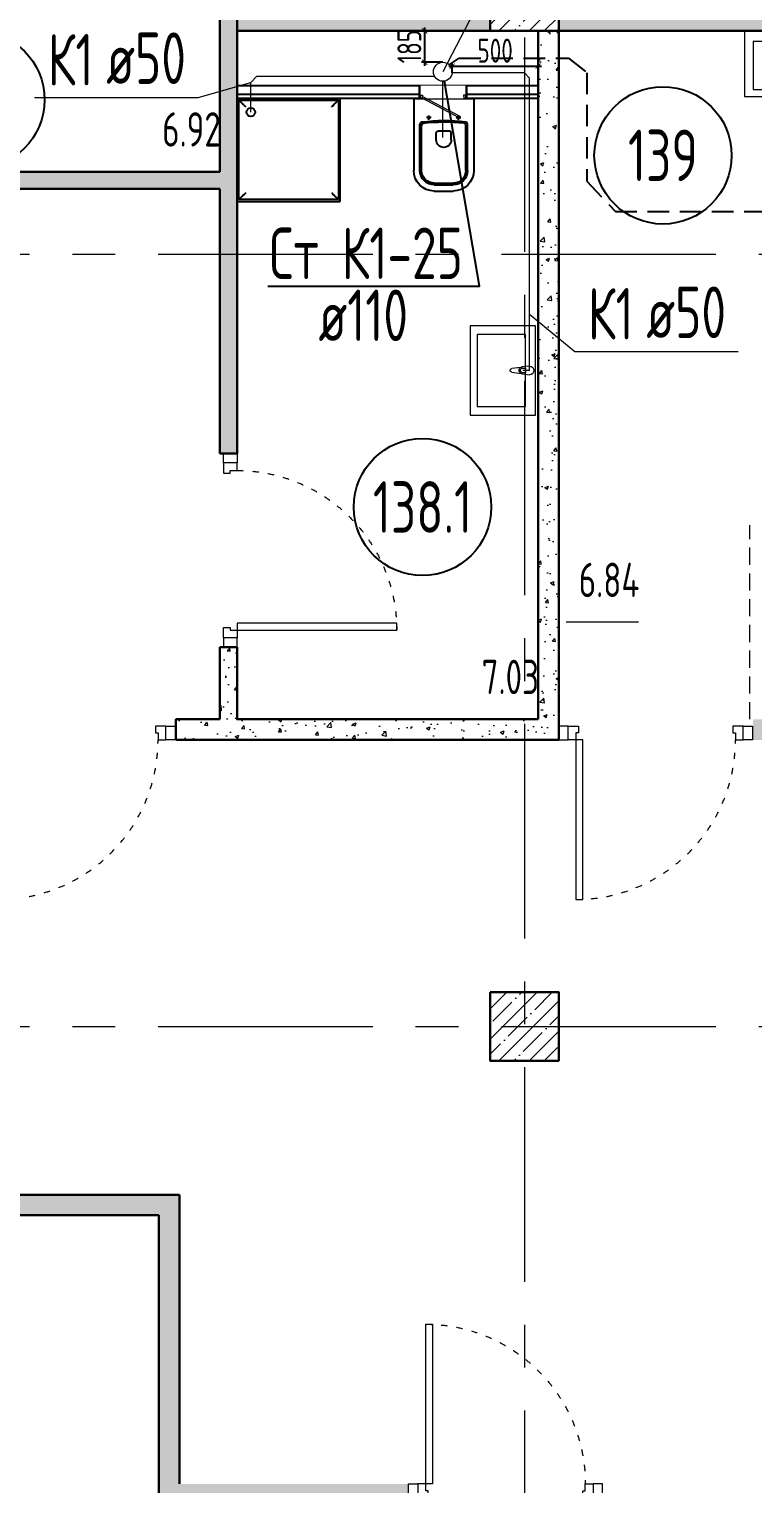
# Model space of a CAD drawing. Header units: millimetres. Extents: x -8689834 to 9419935, y -370377 to 166066.
# Drawn here: x -209120 to -204902, y 91936 to 100412 of the extents above; entities that cross this region are included whole.
import ezdxf
from ezdxf import colors
from ezdxf.entities.mleader import LeaderData, LeaderLine
from ezdxf.enums import TextEntityAlignment as Align
from ezdxf.math import Vec2, Vec3

# ---------------------------------------------------------------- set-up
doc = ezdxf.new("R2010")
doc.units = ezdxf.units.MM
doc.header["$MEASUREMENT"] = 0
for name, pattern in [('01_base$0$DASHED2', [0.375, 0.25, -0.125]), ('ACAD_ISO03W100', [30, 12, -18]), ('ADSK_Штриховая_ш2 п1', [3, 2, -1]), ('CENTER', [2, 1.25, -0.25, 0.25, -0.25])]:
    doc.linetypes.add(name, pattern=pattern)
doc.layers.get('0').update_dxf_attribs({"color": 250, "lineweight": 9})
for name, color, linetype, lineweight in [('АР_Двери', 175, 'Continuous', 18), ('АР_Колонны', 250, 'Continuous', 30), ('АР_Колонны Штрих', 250, 'Continuous', 5), ('АР_Маркер экспликации', 239, 'Continuous', 13), ('АР_Номер помещения', 1, 'Continuous', 25), ('АР_Оси', 195, 'Continuous', 9), ('АР_Отметки', 250, 'Continuous', 15), ('АР_Перегородки газоблок', 165, 'Continuous', 30), ('АР_Перегородки газоблок_Штрих', 165, 'Continuous', 5), ('АР_Помещения_площадь', 19, 'Continuous', 9), ('АР_тонкая линия', 250, 'Continuous', 0), ('ВК_канализация', 32, 'Continuous', 30), ('Задания на лючки', 32, 'Continuous', 15)]:
    doc.layers.add(name, color=color, linetype=linetype, lineweight=lineweight)
doc.layers.add('АР_Кровля дорожки', color=245, linetype='Continuous')
doc.layers.add('ТХ_сантехника', color=253, linetype='Continuous')
doc.styles.add('ISOCPEUR', font='isocpeur.ttf', dxfattribs={"width": 0.7})
doc.styles.get("Standard").update_dxf_attribs({"font": 'isocpeur.ttf', "width": 0.7})
doc.dimstyles.new('R_50', dxfattribs={"dimtxt": 140, "dimasz": 30, "dimexe": 20, "dimexo": 0, "dimgap": 20, "dimtad": 1, "dimdec": 0, "dimrnd": 5, "dimzin": 0, "dimdsep": 46, "dimtxsty": 'ISOCPEUR', "dimblk": 'ARCHTICK', "dimcen": 50, "dimdle": 20, "dimclrd": 256, "dimclre": 256, "dimclrt": 256, "dimadec": 0, "dimazin": 0, "dimtfac": 2, "dimtdec": 0, "dimtofl": 0, "dimtmove": 1, "dimatfit": 3, "dimfxl": 1, "dimtvp": 3, "dimtolj": 1, "dimtzin": 0, "dimarcsym": 0})
pattern_1 = [(50, (0, 0), (215.17805, -18.82564), [22.5, -247.5]), (355, (0, 0), (-41.6254, 225.65764), [18, -198]), (100.45144, (17.93, -1.57), (173.55265, 206.832), [19.12206, -210.34263]), (46.1842, (0, 60), (320.1724, -49.65578), [33.75, -371.25]), (96.63564, (26.68, 55.86), (280.3986, 292.2356), [28.6831, -315.51413]), (351.18416, (0, 60), (280.3986, 292.2356), [27, -297]), (21, (30, 45), (179.07212, -120.78567), [22.5, -247.5]), (326, (30, 45), (72.9946, 217.54501), [18, -198]), (71.45144, (44.92, 34.93), (252.06671, 96.75935), [19.12206, -210.34263]), (37.5, (0, 0), (3.647957, 99.868156), [0, -195.6, 0, -201, 0, -198.75]), (7.5, (0, 0), (78.92086, 118.323514), [0, -114.6, 0, -191.1, 0, -75.75]), (327.5, (-66.9, 0), (160.14673, -6.766462), [0, -75, 0, -234, 0, -310.5]), (317.5, (-96.9, 0), (174.95585, 30.031495), [0, -97.5, 0, -155.4, 0, -220.5])]

# ---------------------------------------------------------------- blocks, each defined once
blk = doc.blocks.new('*U680')
blk.add_lwpolyline([(100, 80), (100, 1010), (140, 1010), (140, 80)], close=True)
for points in [[(0, 0), (0, 80), (55, 80), (55, 0), (0, 0)], [(55, 80), (55, 0), (115, 0), (115, 40), (100, 40), (100, 80), (55, 80)], [(1075, 80), (1075, 0), (1015, 0), (1015, 40), (1030, 40), (1030, 80), (1075, 80)], [(1130, 0), (1130, 80), (1075, 80), (1075, 0), (1130, 0)]]:
    blk.add_lwpolyline(points)
at = {"linetype": 'ACAD_ISO03W100', "ltscale": 3}
blk.add_arc((100, 80), 930, 0, 90, dxfattribs=at)
blk = doc.blocks.new('*U685')
blk.add_lwpolyline([(-100, 80), (-100, 1010), (-140, 1010), (-140, 80)], close=True)
for points in [[(-1130, 0), (-1130, 80), (-1075, 80), (-1075, 0), (-1130, 0)], [(-1075, 80), (-1075, 0), (-1015, 0), (-1015, 40), (-1030, 40), (-1030, 80), (-1075, 80)], [(-55, 80), (-55, 0), (-115, 0), (-115, 40), (-100, 40), (-100, 80), (-55, 80)], [(0, 0), (0, 80), (-55, 80), (-55, 0), (0, 0)]]:
    blk.add_lwpolyline(points)
at = {"linetype": 'ACAD_ISO03W100', "ltscale": 3}
blk.add_arc((-100, 80), 930, 90, 180, dxfattribs=at)
blk = doc.blocks.new('*U53')
at = {"layer": 'АР_Номер помещения', "color": 7}
blk.add_circle((6639.8, 1841.2), 400, dxfattribs=at)
at = {"layer": 'АР_Помещения_площадь', "color": 7}
blk.add_line((8061.5, 1421.7), (7639.1, 1421.7), dxfattribs=at)
at = {"color": 7, "style": 'ISOCPEUR', "width": 0.7, "flags": 1}
blk.add_attdef('КАТЕГОРИЯ', (-499.2, -2092.2), '', height=250, dxfattribs=at)
at = {"layer": 'АР_Номер помещения', "color": 7, "style": 'ISOCPEUR', "width": 0.7}
blk.add_attdef('НОМЕР_ПОМЕЩЕНИЯ', text='', height=300, dxfattribs=at).set_placement((6639.8, 1841.2), align=Align.MIDDLE_CENTER)
at = {"layer": 'АР_Помещения_площадь', "color": 7, "style": 'ISOCPEUR', "width": 0.7}
blk.add_attdef('ПЛОЩАДЬ_ПОМЕЩЕНИЯ', text='', height=200, dxfattribs=at).set_placement((8066.3, 1668.2), align=Align.MIDDLE_RIGHT)
at = {"layer": 'АР_Помещения_площадь', "color": 7, "lineweight": 30, "width": 0.7, "flags": 104}
blk.add_attdef('ИМЯ_ПОМЕЩЕНИЯ', text='', height=100, dxfattribs=at).set_placement((157.6, 1217.1), align=Align.MIDDLE_CENTER)
blk = doc.blocks.new('*U2227')
at = {"layer": 'АР_Номер помещения', "color": 7}
blk.add_circle((-4517.1, 4809.9), 400, dxfattribs=at)
at = {"layer": 'АР_Помещения_площадь', "color": 7}
blk.add_line((-4658.9, 2089.9), (-5081.2, 2089.9), dxfattribs=at)
at = {"color": 7, "style": 'ISOCPEUR', "width": 0.7, "flags": 1}
blk.add_attdef('КАТЕГОРИЯ', (-499.2, -2092.2), '', height=250, dxfattribs=at)
at = {"layer": 'АР_Номер помещения', "color": 7, "style": 'ISOCPEUR', "width": 0.7}
blk.add_attdef('НОМЕР_ПОМЕЩЕНИЯ', text='', height=300, dxfattribs=at).set_placement((-4517.1, 4809.9), align=Align.MIDDLE_CENTER)
at = {"layer": 'АР_Помещения_площадь', "color": 7, "style": 'ISOCPEUR', "width": 0.7}
blk.add_attdef('ПЛОЩАДЬ_ПОМЕЩЕНИЯ', text='', height=200, dxfattribs=at).set_placement((-4654, 2336.4), align=Align.MIDDLE_RIGHT)
at = {"layer": 'АР_Помещения_площадь', "color": 7, "lineweight": 30, "width": 0.7, "flags": 104}
blk.add_attdef('ИМЯ_ПОМЕЩЕНИЯ', text='', height=100, dxfattribs=at).set_placement((157.6, 1217.1), align=Align.MIDDLE_CENTER)
blk = doc.blocks.new('Из_буфера30949')
for p, q in [((-600, 0), (-600, 600)), ((-600, 600), (0, 600)), ((0, 600), (0, 0)), ((-590, 590), (-590, 10)), ((-10, 590), (-590, 590)), ((-10, 10), (-10, 590)), ((0, 0), (-600, 0)), ((-590, 10), (-10, 10))]:
    blk.add_line(p, q)
for start, end in [(90, 270), (270, 90)]:
    blk.add_arc((-80, 80), 25, start, end)
for points, knots in [([(-550, 550), (-553.5, 553.6), (-558.7, 558.7), (-565.4, 565.3), (-569.3, 569.3), (-572.2, 572.2), (-575.1, 575.1), (-577.7, 577.7), (-580.1, 580.1), (-582.3, 582.3), (-584.7, 584.7), (-587.1, 587.1), (-589.3, 589.3), (-590, 590), (-590, 590)], [0, 0, 0, 0, 0.166667, 0.25, 0.333333, 0.375, 0.416667, 0.5, 0.541667, 0.583333, 0.666667, 0.75, 0.833333, 1, 1, 1, 1]), ([(-50, 550), (-46.4, 553.5), (-41.3, 558.7), (-34.7, 565.4), (-30.7, 569.3), (-27.8, 572.2), (-24.9, 575.1), (-22.3, 577.7), (-19.9, 580.1), (-17.7, 582.3), (-15.3, 584.7), (-12.9, 587.1), (-10.7, 589.3), (-10, 590), (-10, 590)], [0, 0, 0, 0, 0.166667, 0.25, 0.333333, 0.375, 0.416667, 0.5, 0.541667, 0.583333, 0.666667, 0.75, 0.833333, 1, 1, 1, 1]), ([(-550, 50), (-553.6, 46.5), (-558.7, 41.3), (-565.3, 34.6), (-569.3, 30.7), (-572.2, 27.8), (-575.1, 24.9), (-577.7, 22.3), (-580.1, 19.9), (-582.3, 17.7), (-584.7, 15.3), (-587.1, 12.9), (-589.3, 10.7), (-590, 10), (-590, 10)], [0, 0, 0, 0, 0.166667, 0.25, 0.333333, 0.375, 0.416667, 0.5, 0.541667, 0.583333, 0.666667, 0.75, 0.833333, 1, 1, 1, 1]), ([(-10, 10), (-10, 10), (-10.7, 10.7), (-12.9, 12.9), (-15.3, 15.3), (-17.7, 17.7), (-19.9, 19.9), (-22.3, 22.3), (-24.9, 24.9), (-27.8, 27.8), (-30.7, 30.7), (-34.6, 34.7), (-41.3, 41.3), (-46.5, 46.4), (-50, 50)], [-1, -1, -1, -1, -0.833333, -0.75, -0.666667, -0.583333, -0.541667, -0.5, -0.416667, -0.375, -0.333333, -0.25, -0.166667, 0, 0, 0, 0])]:
    blk.add_open_spline(points, degree=3, knots=knots)
blk = doc.blocks.new('унитаз поликлиники')
for p, q in [((0, 175), (0, -175)), ((0, 175), (420, 175)), ((125.6, 86.7), (99.5, 86.7)), ((112.4, 73.1), (112.4, 100.2)), ((420, 138.7), (149.6, 138.7)), ((420, 129), (156.8, 128.7)), ((191.9, -33.7), (191.9, 33.7)), ((242.4, 43.7), (201.9, 43.7)), ((494, 57.1), (494, -57.1)), ((504, 55), (504, -55)), ((540, 55), (540, -55)), ((112.3, -73), (112.3, -100.1)), ((242.4, -43.7), (201.9, -43.7)), ((125.5, -86.5), (99.4, -86.5)), ((420, -139), (147.9, -138.7)), ((420, -129), (155.2, -128.7)), ((0, -175), (420, -175))]:
    blk.add_line(p, q)
for centre, radius, start, end in [((420, 55), 120, 0, 90), ((420.5, 55.2), 83.5, 359.86187, 90.33349), ((420, 55), 74, 0, 90), ((242.4, 0), 43.7, 270, 90), ((420, -55), 120, 270, 0), ((420, -55), 84, 270, 0), ((420, -55), 74, 270, 358.40182)]:
    blk.add_arc(centre, radius, start, end)
at = {"extrusion": (0, 0, -1)}
for centre, major_axis, ratio, start_param, end_param in [((112.4, 86.8), (3.55, 3.55), 1, 5.504025, 11.78721), ((1158.1, 0), (-731, -726.4), 0.993775, 0.659849, 0.910919), ((984.1, 0), (-23.4, -941.4), 0.89728, 1.422258, 1.677847), ((149.5, 127.3), (-5.6, -10.5), 0.821373, 1.269211, 2.570669), ((154.4, 119.8), (-5.61, -7.72), 0.798093, 1.232924, 2.686723), ((201.9, -33.5), (4.12, -9.49), 0.964797, 0.42926, 1.943413), ((147.9, -127.5), (5.4, -10.4), 0.836443, 0.56114, 1.877577), ((155.2, -117.5), (5.3, -10.4), 0.842984, 0.549902, 1.8819)]:
    blk.add_ellipse(centre, major_axis=major_axis, ratio=ratio, start_param=start_param, end_param=end_param, dxfattribs=at)
for centre, major_axis, ratio, start_param, end_param in [((201.9, 33.5), (4.12, 9.49), 0.964797, 0.42926, 1.943413), ((112.3, -86.6), (3.54, -3.55), 1, 5.504025, 11.78721)]:
    blk.add_ellipse(centre, major_axis=major_axis, ratio=ratio, start_param=start_param, end_param=end_param)
blk = doc.blocks.new('Из_буфера27431')
at = {"linetype": 'Continuous', "lineweight": 5}
for p, q in [((-138.5, 11.1), (-85.6, 17.7)), ((-138.5, 11.1), (-85.6, 17.7)), ((-76.1, 21), (-34.1, 25)), ((-76.1, 21), (-34.1, 25)), ((-59, 13.6), (-73.9, 13.6)), ((-59, 13.6), (-73.9, 13.6)), ((-59, -13.6), (-59, 13.6)), ((-59, -13.6), (-59, 13.6)), ((-85.6, -17.7), (-138.5, -11.1)), ((-85.6, -17.7), (-138.5, -11.1)), ((-34.1, -25), (-76.1, -21)), ((-34.1, -25), (-76.1, -21)), ((-73.9, -13.6), (-59, -13.6)), ((-73.9, -13.6), (-59, -13.6))]:
    blk.add_line(p, q, dxfattribs=at)
for points in [[(0, -260), (-380, -260), (-380, 260), (0, 260)], [(-59, -210), (-339.1, -210), (-339.1, 210), (-59, 210)], [(-59, -210), (-339.1, -210), (-339.1, 210), (-59, 210)]]:
    blk.add_lwpolyline(points, close=True, dxfattribs=at)
for centre, radius, start, end in [((-137.1, 0), 11.2, 97.13892, 262.86108), ((-137.1, 0), 11.2, 97.13892, 262.86108), ((-74.2, 0), 21.1, 122.77103, 237.22897), ((-74.2, 0), 21.1, 122.77103, 237.22897), ((-73.9, 0), 13.6, 90, 270), ((-73.9, 0), 13.6, 90, 270), ((-74.2, 0), 21.1, 95.16961, 122.77103), ((-74.2, 0), 21.1, 95.16961, 122.77103), ((-34.1, 0), 25, 270, 90), ((-34.1, 0), 25, 270, 90), ((-74.2, 0), 21.1, 237.22897, 264.83039), ((-74.2, 0), 21.1, 237.22897, 264.83039)]:
    blk.add_arc(centre, radius, start, end, dxfattribs=at)
blk = doc.blocks.new('_DotSmall')
at = {"color": 0, "linetype": 'ByBlock', "const_width": 0.5}
blk.add_lwpolyline([(-0.0625, 0, 1), (0.0625, 0, 1)], format="xyb", close=True, dxfattribs=at)
blk = doc.blocks.new('*U2226')
at = {"layer": 'АР_Номер помещения', "color": 7}
blk.add_circle((-7302.2, -4330.8), 400, dxfattribs=at)
at = {"layer": 'АР_Помещения_площадь', "color": 7}
blk.add_line((-6628.7, -5567.3), (-7051, -5567.3), dxfattribs=at)
at = {"color": 7, "style": 'ISOCPEUR', "width": 0.7, "flags": 1}
blk.add_attdef('КАТЕГОРИЯ', (-499.2, -2092.2), '', height=250, dxfattribs=at)
at = {"layer": 'АР_Номер помещения', "color": 7, "style": 'ISOCPEUR', "width": 0.7}
blk.add_attdef('НОМЕР_ПОМЕЩЕНИЯ', text='', height=300, dxfattribs=at).set_placement((-7302.2, -4330.8), align=Align.MIDDLE_CENTER)
at = {"layer": 'АР_Помещения_площадь', "color": 7, "lineweight": 30, "width": 0.7, "flags": 104}
blk.add_attdef('ИМЯ_ПОМЕЩЕНИЯ', text='', height=100, dxfattribs=at).set_placement((157.6, 1217.1), align=Align.MIDDLE_CENTER)
at = {"layer": 'АР_Помещения_площадь', "color": 7, "style": 'ISOCPEUR', "width": 0.7}
blk.add_attdef('ПЛОЩАДЬ_ПОМЕЩЕНИЯ', text='', height=200, dxfattribs=at).set_placement((-6623.8, -5320.8), align=Align.MIDDLE_RIGHT)
blk = doc.blocks.new('*U1822')
at = {"color": 7}
blk.add_wipeout([(-565, 60), (445, 60), (445, -216), (-565, -216)], dxfattribs=at)
for p, q in [((-530, 60), (-565, 60)), ((-550, 60), (-550, -10)), ((-550, -10), (-550, 60)), ((-510, 60), (-530, 60)), ((-510, 20), (-510, 60)), ((-500, 20), (-510, 20)), ((-500, -10), (-500, 20)), ((380, -10), (380, 20)), ((380, 20), (390, 20)), ((390, 20), (390, 60)), ((390, 60), (410, 60)), ((410, 60), (445, 60)), ((430, 60), (430, -10)), ((430, -10), (430, 60)), ((-565, -10), (-530, -10)), ((-530, -10), (-500, -10)), ((410, -10), (380, -10)), ((445, -10), (410, -10))]:
    blk.add_line(p, q)
at = {"lineweight": 30}
for p, q in [((-565, 60), (-565, -216)), ((445, 60), (445, -216))]:
    blk.add_line(p, q, dxfattribs=at)
blk.add_lwpolyline([(389, 60), (370, 25), (-424, 448), (-406, 483)], close=True)
blk = doc.blocks.new('_ArchTick')
at = {"color": 0, "linetype": 'ByBlock', "const_width": 0.15}
blk.add_lwpolyline([(-0.5, -0.5), (0.5, 0.5)], dxfattribs=at)
blk = doc.blocks.new('*D2193')
at = {"lineweight": -2, "ltscale": 100, "transparency": 16777216}
for p, q in [((-206709, 100400.7), (-206834, 100400.7)), ((-206814, 100198), (-206814, 100420.7)), ((-206709, 100218), (-206834, 100218))]:
    blk.add_line(p, q, dxfattribs=at)
at = {"lineweight": -2, "ltscale": 100, "transparency": 16777216, "xscale": 30, "yscale": 30, "zscale": 30}
for p, rotation in [((-206814, 100400.7), 90), ((-206814, 100218), 270)]:
    blk.add_blockref('_ArchTick', p, dxfattribs=dict(at, rotation=rotation))
at = {"ltscale": 100, "transparency": 16777216, "insert": (-206904, 100309.3), "char_height": 140, "attachment_point": 5, "rotation": 90, "style": 'ISOCPEUR'}
blk.add_mtext('\\A1;185', dxfattribs=at)
blk = doc.blocks.new('*D2194')
at = {"lineweight": -2, "ltscale": 100, "transparency": 16777216}
for p, q in [((-206674.4, 100195.8), (-206133.9, 100195.8)), ((-206654.4, 100155.8), (-206654.4, 100215.8)), ((-206153.9, 100195.8), (-206153.9, 100215.8))]:
    blk.add_line(p, q, dxfattribs=at)
at = {"lineweight": -2, "ltscale": 100, "transparency": 16777216, "xscale": 30, "yscale": 30, "zscale": 30, "rotation": 180}
blk.add_blockref('_ArchTick', (-206654.4, 100195.8), dxfattribs=at)
at = {"lineweight": -2, "ltscale": 100, "transparency": 16777216, "xscale": 30, "yscale": 30, "zscale": 30}
blk.add_blockref('_ArchTick', (-206153.9, 100195.8), dxfattribs=at)
at = {"ltscale": 100, "transparency": 16777216, "insert": (-206404.2, 100285.8), "char_height": 140, "attachment_point": 5, "style": 'ISOCPEUR'}
blk.add_mtext('\\A1;500', dxfattribs=at)

msp = doc.modelspace()

# ---------------------------------------------------------------- hatches: boundary and pattern name
at = {"layer": 'АР_Колонны Штрих', "ltscale": 100}
h = msp.add_hatch(dxfattribs=at)
h.set_pattern_fill('ANSI35', scale=500)
h.set_pattern_definition([(45, (-1163486.01, 140672.16), (-88.388348, 88.388348), []), (45, (-1163397.63, 140672.16), (-88.388348, 88.388348), [156.25, -31.25, 0, -31.25])])
h.paths.add_polyline_path([(-206033.9, 100800.7), (-206433.9, 100800.7), (-206433.9, 100400.7), (-206033.9, 100400.7)])
h = msp.add_hatch(dxfattribs=at)
h.set_pattern_fill('ANSI35', scale=500)
h.set_pattern_definition([(45, (-1163486.01, 134672.16), (-88.388348, 88.388348), []), (45, (-1163397.63, 134672.16), (-88.388348, 88.388348), [156.25, -31.25, 0, -31.25])])
h.paths.add_polyline_path([(-206033.9, 94800.7), (-206433.9, 94800.7), (-206433.9, 94400.7), (-206033.9, 94400.7)])
at = {"layer": 'АР_Перегородки газоблок_Штрих', "ltscale": 100}
h = msp.add_hatch(dxfattribs=at)
h.set_pattern_fill('AR-CONC', scale=30)
h.set_pattern_definition(pattern_1)
h.paths.add_polyline_path([(-207907.7, 101599), (-208007.6, 101599), (-208007.7, 101492.4), (-208110, 101492.4), (-208110, 101372.4), (-208007.7, 101372.4), (-208007.7, 99580.7), (-211914, 99580.7), (-211914, 99480.7), (-208007.5, 99480.7), (-208007.6, 97939.7), (-207907.6, 97939.7), (-207907.7, 100400.7), (-206433.9, 100400.7), (-206433.9, 100500.7), (-207907.7, 100500.7)])
h = msp.add_hatch(dxfattribs=at)
h.set_pattern_fill('AR-CONC', scale=30)
h.set_pattern_definition(pattern_1)
h.paths.add_polyline_path([(-200433.9, 100500.7), (-203233.8, 100500.7), (-203233.9, 99100.7), (-203168.1, 99104.5), (-203168.1, 100400.7), (-200433.9, 100400.7)])
h.paths.add_polyline_path([(-203233.8, 100500.7), (-206033.9, 100500.7), (-206033.9, 100400.7), (-203268.1, 100400.7), (-203268, 99800.7), (-203268, 99100.7), (-203233.9, 99100.7)])
h.paths.add_polyline_path([(-203168.1, 99100.7), (-203268.1, 99100.7), (-203268, 96390.7), (-204900.9, 96390.7), (-204900.9, 96270.7), (-203064, 96270.7), (-203064, 96350.7), (-203063.9, 96390.7), (-203168, 96390.7)])
h = msp.add_hatch(dxfattribs=at)
h.set_pattern_fill('AR-CONC', scale=30)
h.set_pattern_definition(pattern_1)
h.paths.add_polyline_path([(-206033.9, 100400.7), (-206153.9, 100400.7), (-206033.9, 100400.7), (-206033.9, 100400.7), (-206153.9, 100400.7), (-206152.2, 96390.7), (-207889.4, 96390.7), (-207907.7, 96352.1), (-207907.7, 96809.5), (-208007.7, 96809.5), (-208007.7, 96390.7), (-208265.4, 96390.7), (-208265.4, 96270.7), (-206033.9, 96270.7)])
h = msp.add_hatch(dxfattribs=at)
h.set_pattern_fill('AR-CONC', scale=30)
h.set_pattern_definition(pattern_1)
h.paths.add_polyline_path([(-208243.8, 93620.7), (-211915, 93620.7), (-211915, 93500.7), (-208363.8, 93500.7), (-208363.8, 91534.9), (-208243.7, 91534.9), (-208243.7, 91815.7), (-206908.8, 91815.7), (-206908.8, 91935.7), (-208243.7, 91935.7)])

# ---------------------------------------------------------------- linework, layer by layer
at = {"layer": 'АР_Колонны', "color": 7, "ltscale": 100}
for points in [[(-206433.9, 100800.7), (-206033.9, 100800.7), (-206033.9, 100400.7), (-206433.9, 100400.7)], [(-206433.9, 94800.7), (-206033.9, 94800.7), (-206033.9, 94400.7), (-206433.9, 94400.7)]]:
    msp.add_lwpolyline(points, close=True, dxfattribs=at)
at = {"layer": 'АР_Оси', "color": 7, "linetype": 'CENTER', "ltscale": 1000}
for p, q in [((-206233.9, 134363.2), (-206233.9, 78630.8)), ((-224367.6, 99100.7), (-141189.2, 99100.7)), ((-224367.6, 94600.7), (-141189.2, 94600.7))]:
    msp.add_line(p, q, dxfattribs=at)
at = {"layer": 'АР_Перегородки газоблок', "color": 7, "ltscale": 100}
for points in [[(-208007.7, 99580.7), (-208007.7, 101372.4)], [(-207907.7, 99452.4), (-207907.7, 101372.4)], [(-206433.9, 100400.7), (-207907.7, 100400.7)], [(-206153.9, 96390.7), (-206153.9, 100400.7)], [(-206033.9, 100400.7), (-206033.9, 96270.7)], [(-206033.9, 100400.7), (-203268.1, 100400.7)], [(-211914, 99580.7), (-208007.7, 99580.7)], [(-211914, 99480.7), (-208007.7, 99480.7)], [(-208007.6, 97939.7), (-208007.6, 99480.7)], [(-207907.6, 97939.7), (-207907.6, 99480.7)], [(-207907.6, 97939.7), (-208007.6, 97939.7)], [(-208007.7, 96390.7), (-208007.7, 96809.7)], [(-208007.7, 96809.7), (-207907.7, 96809.7), (-207907.7, 96390.7), (-206153.9, 96390.7)], [(-208265.4, 96270.7), (-208265.4, 96390.7)], [(-208265.4, 96390.7), (-208007.7, 96390.7)], [(-208265.4, 96270.7), (-206033.9, 96270.7)], [(-211915, 93620.7), (-208243.8, 93620.7)], [(-208243.8, 93620.7), (-208243.7, 91935.7)], [(-208363.8, 93500.7), (-211915, 93500.7)], [(-208363.8, 91564.9), (-208363.8, 93500.7)]]:
    msp.add_lwpolyline(points, dxfattribs=at)
at = {"layer": 'АР_Перегородки газоблок', "color": 7, "lineweight": 25, "ltscale": 100}
for points in [[(-207907.7, 100083), (-206153.9, 100083)], [(-207907.7, 100033), (-206153.9, 100033)], [(-206153.9, 100008), (-207907.7, 100008)]]:
    msp.add_lwpolyline(points, dxfattribs=at)
at = {"layer": 'АР_тонкая линия', "color": 7, "linetype": 'ADSK_Штриховая_ш2 п1', "ltscale": 50}
msp.add_line((-204920.9, 96390.6), (-204920.6, 97520.6), dxfattribs=at)
at = {"layer": 'ВК_канализация', "color": 7, "lineweight": 13, "ltscale": 500}
msp.add_lwpolyline([(-205266.3, 101106.5), (-206218.8, 101106.5), (-206709, 100163)], dxfattribs=at)
at = {"layer": 'ВК_канализация', "color": 18, "lineweight": 13, "ltscale": 500, "true_color": 0x000000}
for points in [[(-209087.2, 100012.3), (-208134.7, 100012.3), (-207827.7, 100101.2)], [(-204987.8, 98532.1), (-205940.4, 98532.1), (-206203.2, 98749.7)]]:
    msp.add_lwpolyline(points, dxfattribs=at)
at = {"layer": 'ВК_канализация', "color": 244, "lineweight": 13, "ltscale": 500, "true_color": 0x991b1e}
msp.add_lwpolyline([(-206203.2, 98423.2), (-206243, 98423.2)], dxfattribs=at)

# ---------------------------------------------------------------- block references
at = {"layer": 'АР_Двери', "color": 7, "xscale": -1, "rotation": 270}
msp.add_blockref('*U680', (-207987.7, 96809.5), dxfattribs=at)
at = {"layer": 'АР_Двери', "color": 7, "rotation": 180}
for p in [(-209398.4, 96350.7), (-206033.9, 96350.7)]:
    msp.add_blockref('*U685', p, dxfattribs=at)
at = {"layer": 'АР_Двери', "color": 7, "xscale": -1}
msp.add_blockref('*U685', (-206908.8, 91855.7), dxfattribs=at)
at = {"layer": 'АР_Маркер экспликации', "color": 7}
ref = msp.add_blockref('*U53', (-216069.1, 98159), dxfattribs=at)
ref.add_attrib('НОМЕР_ПОМЕЩЕНИЯ', '145', dxfattribs={"layer": 'АР_Номер помещения', "color": 7, "height": 300, "style": 'ISOCPEUR', "width": 0.7}).set_placement((-209429.3, 100000.2), align=Align.MIDDLE_CENTER)
ref.add_attrib('ПЛОЩАДЬ_ПОМЕЩЕНИЯ', '6.92', dxfattribs={"layer": 'АР_Помещения_площадь', "color": 7, "height": 200, "style": 'ISOCPEUR', "width": 0.7}).set_placement((-208002.8, 99827.2), align=Align.MIDDLE_RIGHT)
ref = msp.add_blockref('*U2227', (-200909.3, 94866), dxfattribs=at)
ref.add_attrib('НОМЕР_ПОМЕЩЕНИЯ', '139', dxfattribs={"layer": 'АР_Номер помещения', "color": 7, "height": 300, "style": 'ISOCPEUR', "width": 0.7}).set_placement((-205426.4, 99675.9), align=Align.MIDDLE_CENTER)
ref.add_attrib('ПЛОЩАДЬ_ПОМЕЩЕНИЯ', '6.84', dxfattribs={"layer": 'АР_Помещения_площадь', "color": 7, "height": 200, "style": 'ISOCPEUR', "width": 0.7}).set_placement((-205563.3, 97202.4), align=Align.MIDDLE_RIGHT)
ref = msp.add_blockref('*U2226', (-199525.2, 101958), dxfattribs=at)
ref.add_attrib('НОМЕР_ПОМЕЩЕНИЯ', '138.1', dxfattribs={"layer": 'АР_Номер помещения', "color": 7, "height": 300, "style": 'ISOCPEUR', "width": 0.7}).set_placement((-206827.4, 97627.1), align=Align.MIDDLE_CENTER)
ref.add_attrib('ПЛОЩАДЬ_ПОМЕЩЕНИЯ', '7.03', dxfattribs={"layer": 'АР_Помещения_площадь', "color": 7, "height": 200, "style": 'ISOCPEUR', "width": 0.7}).set_placement((-206149, 96637.2), align=Align.MIDDLE_RIGHT)
at = {"layer": 'ТХ_сантехника', "color": 7, "ltscale": 100, "xscale": -1}
for p, rotation in [((-204691.7, 100399), 269.9839043377586), ((-206169.1, 98423.2), 180)]:
    msp.add_blockref('Из_буфера27431', p, dxfattribs=dict(at, rotation=rotation))
at = {"layer": 'ТХ_сантехника', "color": 7, "ltscale": 75, "xscale": -1, "rotation": 270}
msp.add_blockref('Из_буфера30949', (-207907.7, 100008), dxfattribs=at)
at = {"layer": 'ТХ_сантехника', "color": 7, "xscale": -1, "rotation": 89.99999999999993}
msp.add_blockref('унитаз поликлиники', (-206703.7, 100008), dxfattribs=at)

# ---------------------------------------------------------------- texts
at = {"layer": 'ВК_канализация', "color": 18, "ltscale": 100, "true_color": 0x000000, "char_height": 300, "attachment_point": 4, "style": 'ISOCPEUR'}
for s, insert, width in [('К1', (-209010.6, 100233.1), 5891.51), ('\\pxi-1,l1,t1,5;ø50', (-208670.2, 100241.9), 7500), ('Ст К1-25', (-207719.1, 99105), 5891.51), ('\\pxi-1,l1,t1,5;ø110', (-207433.7, 98743.9), 7500), ('К1', (-205863.8, 98752.9), 5891.51), ('\\pxi-1,l1,t1,5;ø50', (-205523.4, 98761.6), 7500)]:
    msp.add_mtext(s, dxfattribs=dict(at, insert=insert, width=width))

# ---------------------------------------------------------------- dimensions: what is measured, and where the dimension line sits
at = {"color": 18, "ltscale": 100, "true_color": 0x000000}
dim = msp.add_linear_dim(base=(-206814, 100400.7), p1=(-206709, 100218), p2=(-206709, 100400.7), angle=90, dimstyle='R_50', override={"dimpost": '\\X'}, dxfattribs=at)
dim.commit()
dim.dimension.update_dxf_attribs({"geometry": '*D2193', "text_midpoint": (-206814, 100309.3), "dimtype": 160})
dim = msp.add_linear_dim(base=(-206153.9143, 100195.802), p1=(-206654.4298, 100155.8219), p2=(-206153.9143, 100195.802), dimstyle='R_50', override={"dimpost": '\\X'}, dxfattribs=at)
dim.commit()
dim.dimension.update_dxf_attribs({"geometry": '*D2194', "text_midpoint": (-206404.1721, 100285.802)})

# ---------------------------------------------------------------- leaders
at = {"layer": 'АР_Отметки', "color": 7}
ml = msp.add_multileader_mtext('Standard', dxfattribs=at)
ml.set_content('{\\W0.8;-2,730}', color=7, style='ISOCPEUR')
ml.set_leader_properties(color=256, linetype='Continuous', lineweight=-1)
ml.set_arrow_properties(name='DOTSMALL')
ml.build(insert=Vec2(0, 0))
ml.multileader.update_dxf_attribs({"has_text_frame": 1, "text_left_attachment_type": 4, "text_right_attachment_type": 4, "dogleg_length": 100, "arrow_head_size": 180})
ctx = ml.context
ctx.base_point, ctx.char_height, ctx.arrow_head_size, ctx.landing_gap_size, ctx.plane_origin = Vec3(-314791.3, 121809, 0), 250, 180, 50, Vec3(-319449.8, 117956.7, 0)
ctx.left_attachment, ctx.right_attachment = 4, 4
notes = []
notes.append((ctx, [(0, (0, 0, 0), (0, 0), (1, 0), 1, [])]))
ctx.mtext.insert, ctx.mtext.width, ctx.mtext.defined_height, ctx.mtext.line_spacing_style, ctx.mtext.flow_direction = Vec3(-314741.3, 122142.4, 0), 769.989, 343.9, 2, 5
ml = msp.add_multileader_mtext('Standard', dxfattribs=at)
ml.set_content('{\\W0.8;-2,730}', color=7, style='ISOCPEUR')
ml.set_leader_properties(color=256, linetype='Continuous', lineweight=-1)
ml.set_arrow_properties(name='DOTSMALL')
ml.build(insert=Vec2(0, 0))
ml.multileader.update_dxf_attribs({"has_text_frame": 1, "text_left_attachment_type": 4, "text_right_attachment_type": 4, "dogleg_length": 100, "arrow_head_size": 180})
ctx = ml.context
ctx.base_point, ctx.char_height, ctx.arrow_head_size, ctx.landing_gap_size, ctx.plane_origin = Vec3(-346825.1, 101700.9), 250, 180, 50, Vec3(-346781.5, 100422.8)
ctx.left_attachment, ctx.right_attachment = 4, 4
notes.append((ctx, [(0, (0, 0, 0), (0, 0), (1, 0), 1, [])]))
ctx.mtext.insert, ctx.mtext.width, ctx.mtext.defined_height, ctx.mtext.line_spacing_style, ctx.mtext.flow_direction = Vec3(-346775.1, 102034.3), 769.989, 343.9, 2, 5
ml = msp.add_multileader_mtext('Standard', dxfattribs=at)
ml.set_content('-2,500', color=7, style='ISOCPEUR')
ml.set_leader_properties(color=256, linetype='Continuous', lineweight=-1)
ml.set_arrow_properties(name='DOTSMALL')
ml.build(insert=Vec2(0, 0))
ml.multileader.update_dxf_attribs({"has_text_frame": 1, "text_left_attachment_type": 4, "text_right_attachment_type": 4, "dogleg_length": 100, "arrow_head_size": 180})
ctx = ml.context
ctx.base_point, ctx.char_height, ctx.arrow_head_size, ctx.landing_gap_size, ctx.plane_origin = Vec3(-213646.3, 100785.8), 250, 180, 50, Vec3(-216011.7, 100009)
ctx.left_attachment, ctx.right_attachment = 4, 4
notes.append((ctx, [(0, (0, 0, 0), (0, 0), (1, 0), 1, [])]))
ctx.mtext.insert, ctx.mtext.width, ctx.mtext.line_spacing_style, ctx.mtext.flow_direction = Vec3(-213596.3, 101119.1), 852.697, 2, 5
ml = msp.add_multileader_mtext('Standard', dxfattribs=at)
ml.set_content('-0,900', color=7, style='ISOCPEUR')
ml.set_leader_properties(color=256, linetype='Continuous', lineweight=-1)
ml.set_arrow_properties(name='DOTSMALL')
ml.build(insert=Vec2(0, 0))
ml.multileader.update_dxf_attribs({"has_text_frame": 1, "text_left_attachment_type": 4, "text_right_attachment_type": 4, "dogleg_length": 100, "arrow_head_size": 180})
ctx = ml.context
ctx.base_point, ctx.char_height, ctx.arrow_head_size, ctx.landing_gap_size, ctx.plane_origin = Vec3(-213627.2, 97413.8, 0), 250, 180, 50, Vec3(-215942.4, 96987.8, 0)
ctx.left_attachment, ctx.right_attachment = 4, 4
notes.append((ctx, [(0, (0, 0, 0), (0, 0), (1, 0), 1, [])]))
ctx.mtext.insert, ctx.mtext.width, ctx.mtext.line_spacing_style, ctx.mtext.flow_direction = Vec3(-213577.2, 97747.1, 0), 525.177, 2, 5
ml = msp.add_multileader_mtext('Standard', dxfattribs=at)
ml.set_content('-0,125', color=7, style='ISOCPEUR')
ml.set_leader_properties(color=256, linetype='Continuous', lineweight=-1)
ml.set_arrow_properties(name='DOTSMALL')
ml.build(insert=Vec2(0, 0))
ml.multileader.update_dxf_attribs({"has_text_frame": 1, "text_left_attachment_type": 4, "text_right_attachment_type": 4, "dogleg_length": 100, "arrow_head_size": 180})
ctx = ml.context
ctx.base_point, ctx.char_height, ctx.arrow_head_size, ctx.landing_gap_size, ctx.plane_origin = Vec3(-214082.6, 95066.2), 250, 180, 50, Vec3(-216243.8, 94117.4)
ctx.left_attachment, ctx.right_attachment = 4, 4
notes.append((ctx, [(0, (0, 0, 0), (0, 0), (1, 0), 1, [])]))
ctx.mtext.insert, ctx.mtext.width, ctx.mtext.line_spacing_style, ctx.mtext.flow_direction = Vec3(-214032.6, 95399.5), 852.697, 2, 5
ml = msp.add_multileader_mtext('Standard', dxfattribs=at)
ml.set_content('-0,125', color=7, style='ISOCPEUR')
ml.set_leader_properties(color=256, linetype='Continuous', lineweight=-1)
ml.set_arrow_properties(name='DOTSMALL')
ml.build(insert=Vec2(0, 0))
ml.multileader.update_dxf_attribs({"has_text_frame": 1, "text_left_attachment_type": 4, "text_right_attachment_type": 4, "dogleg_length": 100, "arrow_head_size": 180})
ctx = ml.context
ctx.base_point, ctx.char_height, ctx.arrow_head_size, ctx.landing_gap_size, ctx.plane_origin = Vec3(-210914.3, 95079), 250, 180, 50, Vec3(-213075.5, 94130.3)
ctx.left_attachment, ctx.right_attachment = 4, 4
notes.append((ctx, [(0, (0, 0, 0), (0, 0), (1, 0), 1, [])]))
ctx.mtext.insert, ctx.mtext.width, ctx.mtext.line_spacing_style, ctx.mtext.flow_direction = Vec3(-210864.3, 95412.4), 852.697, 2, 5
for ctx, leaders in notes:
    for number, flags, end, landing, length, lines in leaders:
        leader = LeaderData()
        leader.index, (leader.has_last_leader_line, leader.has_dogleg_vector, leader.attachment_direction) = number, flags
        leader.last_leader_point, leader.dogleg_vector, leader.dogleg_length = Vec3(end), Vec3(landing), length
        for number, points, colour, breaks in lines:
            line = LeaderLine()
            line.index, line.vertices, line.color, line.breaks = number, Vec3.list(points), colors.encode_raw_color(colour), breaks
            leader.lines.append(line)
        ctx.leaders.append(leader)

# ---------------------------------------------------------------- next in the draw order: block references
at = {"layer": 'Задания на лючки', "color": 7, "xscale": 0.2701273999331003, "yscale": 0.2701273999331003, "zscale": 0.2701273999331003, "rotation": 180.0022807060942}
msp.add_blockref('*U1822', (-206724.4, 100024.5), dxfattribs=at)

# ---------------------------------------------------------------- next in the draw order: linework, layer by layer
at = {"layer": 'АР_Перегородки газоблок', "color": 7, "lineweight": 25, "ltscale": 100}
msp.add_lwpolyline([(-207907.7, 100083), (-206153.9, 100083)], dxfattribs=at)

# ---------------------------------------------------------------- next in the draw order: leaders
at = {"layer": 'АР_Отметки', "color": 7}
ml = msp.add_multileader_mtext('Standard', dxfattribs=at)
ml.set_content('{\\W0.8;-2,430}', color=7, style='ISOCPEUR')
ml.set_leader_properties(color=256, linetype='Continuous', lineweight=-1)
ml.set_arrow_properties(name='DOTSMALL')
ml.build(insert=Vec2(0, 0))
ml.multileader.update_dxf_attribs({"has_text_frame": 1, "text_left_attachment_type": 4, "text_right_attachment_type": 4, "dogleg_length": 100, "arrow_head_size": 180})
ctx = ml.context
ctx.base_point, ctx.char_height, ctx.arrow_head_size, ctx.landing_gap_size, ctx.plane_origin = Vec3(-301002.2, 120038.6), 250, 180, 50, Vec3(-299949.6, 118383.4)
ctx.left_attachment, ctx.right_attachment = 4, 4
notes = []
notes.append((ctx, [(0, (0, 0, 0), (0, 0), (1, 0), 1, [])]))
ctx.mtext.insert, ctx.mtext.width, ctx.mtext.line_spacing_style, ctx.mtext.flow_direction = Vec3(-300952.2, 120371.9), 852.697, 2, 5
ml = msp.add_multileader_mtext('Standard', dxfattribs=at)
ml.set_content('{\\W0.8;-2,430}', color=7, style='ISOCPEUR')
ml.set_leader_properties(color=256, linetype='Continuous', lineweight=-1)
ml.set_arrow_properties(name='DOTSMALL')
ml.build(insert=Vec2(0, 0))
ml.multileader.update_dxf_attribs({"has_text_frame": 1, "text_left_attachment_type": 4, "text_right_attachment_type": 4, "dogleg_length": 100, "arrow_head_size": 180})
ctx = ml.context
ctx.base_point, ctx.char_height, ctx.arrow_head_size, ctx.landing_gap_size, ctx.plane_origin = Vec3(-336711.9, 117132.7), 250, 180, 50, Vec3(-335659.2, 115477.5)
ctx.left_attachment, ctx.right_attachment = 4, 4
notes.append((ctx, [(0, (0, 0, 0), (0, 0), (1, 0), 1, [])]))
ctx.mtext.insert, ctx.mtext.width, ctx.mtext.line_spacing_style, ctx.mtext.flow_direction = Vec3(-336661.9, 117466), 852.697, 2, 5
ml = msp.add_multileader_mtext('Standard', dxfattribs=at)
ml.set_content('{\\W0.8;-2,480}', color=7, style='ISOCPEUR')
ml.set_leader_properties(color=256, linetype='Continuous', lineweight=-1)
ml.set_arrow_properties(name='DOTSMALL')
ml.build(insert=Vec2(0, 0))
ml.multileader.update_dxf_attribs({"has_text_frame": 1, "text_left_attachment_type": 4, "text_right_attachment_type": 4, "dogleg_length": 100, "arrow_head_size": 180})
ctx = ml.context
ctx.base_point, ctx.char_height, ctx.arrow_head_size, ctx.landing_gap_size, ctx.plane_origin = Vec3(-302447.5, 114255.1), 250, 180, 50, Vec3(-301394.8, 112599.9)
ctx.left_attachment, ctx.right_attachment = 4, 4
notes.append((ctx, [(0, (0, 0, 0), (0, 0), (1, 0), 1, [])]))
ctx.mtext.insert, ctx.mtext.width, ctx.mtext.line_spacing_style, ctx.mtext.flow_direction = Vec3(-302397.5, 114588.4), 852.697, 2, 5
ml = msp.add_multileader_mtext('Standard', dxfattribs=at)
ml.set_content('-0,125', color=7, style='ISOCPEUR')
ml.set_leader_properties(color=256, linetype='Continuous', lineweight=-1)
ml.set_arrow_properties(name='DOTSMALL')
ml.build(insert=Vec2(0, 0))
ml.multileader.update_dxf_attribs({"has_text_frame": 1, "text_left_attachment_type": 4, "text_right_attachment_type": 4, "dogleg_length": 100, "arrow_head_size": 180})
ctx = ml.context
ctx.base_point, ctx.char_height, ctx.arrow_head_size, ctx.landing_gap_size, ctx.plane_origin = Vec3(-214195, 102847.8), 250, 180, 50, Vec3(-216356.3, 101899.1)
ctx.left_attachment, ctx.right_attachment = 4, 4
notes.append((ctx, [(0, (0, 0, 0), (0, 0), (1, 0), 1, [])]))
ctx.mtext.insert, ctx.mtext.width, ctx.mtext.line_spacing_style, ctx.mtext.flow_direction = Vec3(-214145, 103181.2), 852.697, 2, 5
ml = msp.add_multileader_mtext('Standard', dxfattribs=at)
ml.set_content('-0,125', color=7, style='ISOCPEUR')
ml.set_leader_properties(color=256, linetype='Continuous', lineweight=-1)
ml.set_arrow_properties(name='DOTSMALL')
ml.build(insert=Vec2(0, 0))
ml.multileader.update_dxf_attribs({"has_text_frame": 1, "text_left_attachment_type": 4, "text_right_attachment_type": 4, "dogleg_length": 100, "arrow_head_size": 180})
ctx = ml.context
ctx.base_point, ctx.char_height, ctx.arrow_head_size, ctx.landing_gap_size, ctx.plane_origin = Vec3(-211620.2, 102847.8), 250, 180, 50, Vec3(-213781.4, 101899.1)
ctx.left_attachment, ctx.right_attachment = 4, 4
notes.append((ctx, [(0, (0, 0, 0), (0, 0), (1, 0), 1, [])]))
ctx.mtext.insert, ctx.mtext.width, ctx.mtext.line_spacing_style, ctx.mtext.flow_direction = Vec3(-211570.2, 103181.2), 852.697, 2, 5
ml = msp.add_multileader_mtext('Standard', dxfattribs=at)
ml.set_content('{\\W0.8;-2,780}', color=7, style='ISOCPEUR')
ml.set_leader_properties(color=256, linetype='Continuous', lineweight=-1)
ml.set_arrow_properties(name='DOTSMALL')
ml.build(insert=Vec2(0, 0))
ml.multileader.update_dxf_attribs({"has_text_frame": 1, "text_left_attachment_type": 4, "text_right_attachment_type": 4, "dogleg_length": 100, "arrow_head_size": 180})
ctx = ml.context
ctx.base_point, ctx.char_height, ctx.arrow_head_size, ctx.landing_gap_size, ctx.plane_origin = Vec3(-348571.1, 101311.4), 250, 180, 50, Vec3(-348527.5, 100033.3)
ctx.left_attachment, ctx.right_attachment = 4, 4
notes.append((ctx, [(0, (0, 0, 0), (0, 0), (1, 0), 1, [])]))
ctx.mtext.insert, ctx.mtext.width, ctx.mtext.defined_height, ctx.mtext.line_spacing_style, ctx.mtext.flow_direction = Vec3(-348521.1, 101644.7), 769.989, 343.9, 2, 5
for ctx, leaders in notes:
    for number, flags, end, landing, length, lines in leaders:
        leader = LeaderData()
        leader.index, (leader.has_last_leader_line, leader.has_dogleg_vector, leader.attachment_direction) = number, flags
        leader.last_leader_point, leader.dogleg_vector, leader.dogleg_length = Vec3(end), Vec3(landing), length
        for number, points, colour, breaks in lines:
            line = LeaderLine()
            line.index, line.vertices, line.color, line.breaks = number, Vec3.list(points), colors.encode_raw_color(colour), breaks
            leader.lines.append(line)
        ctx.leaders.append(leader)

# ---------------------------------------------------------------- next in the draw order: block references
at = {"layer": 'Задания на лючки', "color": 7, "xscale": 0.2701273999331003, "yscale": 0.2701273999331003, "zscale": 0.2701273999331003, "rotation": 180.0022807060942}
msp.add_blockref('*U1822', (-206724.4, 100024.5), dxfattribs=at)

# ---------------------------------------------------------------- next in the draw order: linework, layer by layer
at = {"layer": 'АР_Кровля дорожки', "color": 244, "linetype": '01_base$0$DASHED2', "ltscale": 500, "true_color": 0x991b1e}
msp.add_lwpolyline([(-206671.3, 100203), (-206613.4, 100241.9), (-205976.5, 100241.9), (-205870.8, 100157.7), (-205870.8, 99525.2), (-205703.6, 99349.2), (-203807.9, 99349.2)], dxfattribs=at)
at = {"layer": 'АР_Кровля дорожки', "color": 7, "ltscale": 500}
msp.add_lwpolyline([(-207729.5, 98913), (-206495.5, 98913), (-206699.7, 100108.8)], dxfattribs=at)
at = {"layer": 'ВК_канализация', "color": 244, "lineweight": 13, "ltscale": 500, "true_color": 0x991b1e}
for points in [[(-207827.7, 99928), (-207827.7, 100101.2), (-207792.3, 100137.6), (-206757.8, 100137.6)], [(-206711.4, 100108), (-206711.4, 99779.5)], [(-206203.2, 98423.2), (-206203.2, 100126), (-206233.9, 100155.8), (-206654.4, 100155.8)]]:
    msp.add_lwpolyline(points, dxfattribs=at)
msp.add_circle((-206709, 100163), 55, dxfattribs=at)

doc.saveas('drawing.dxf')
